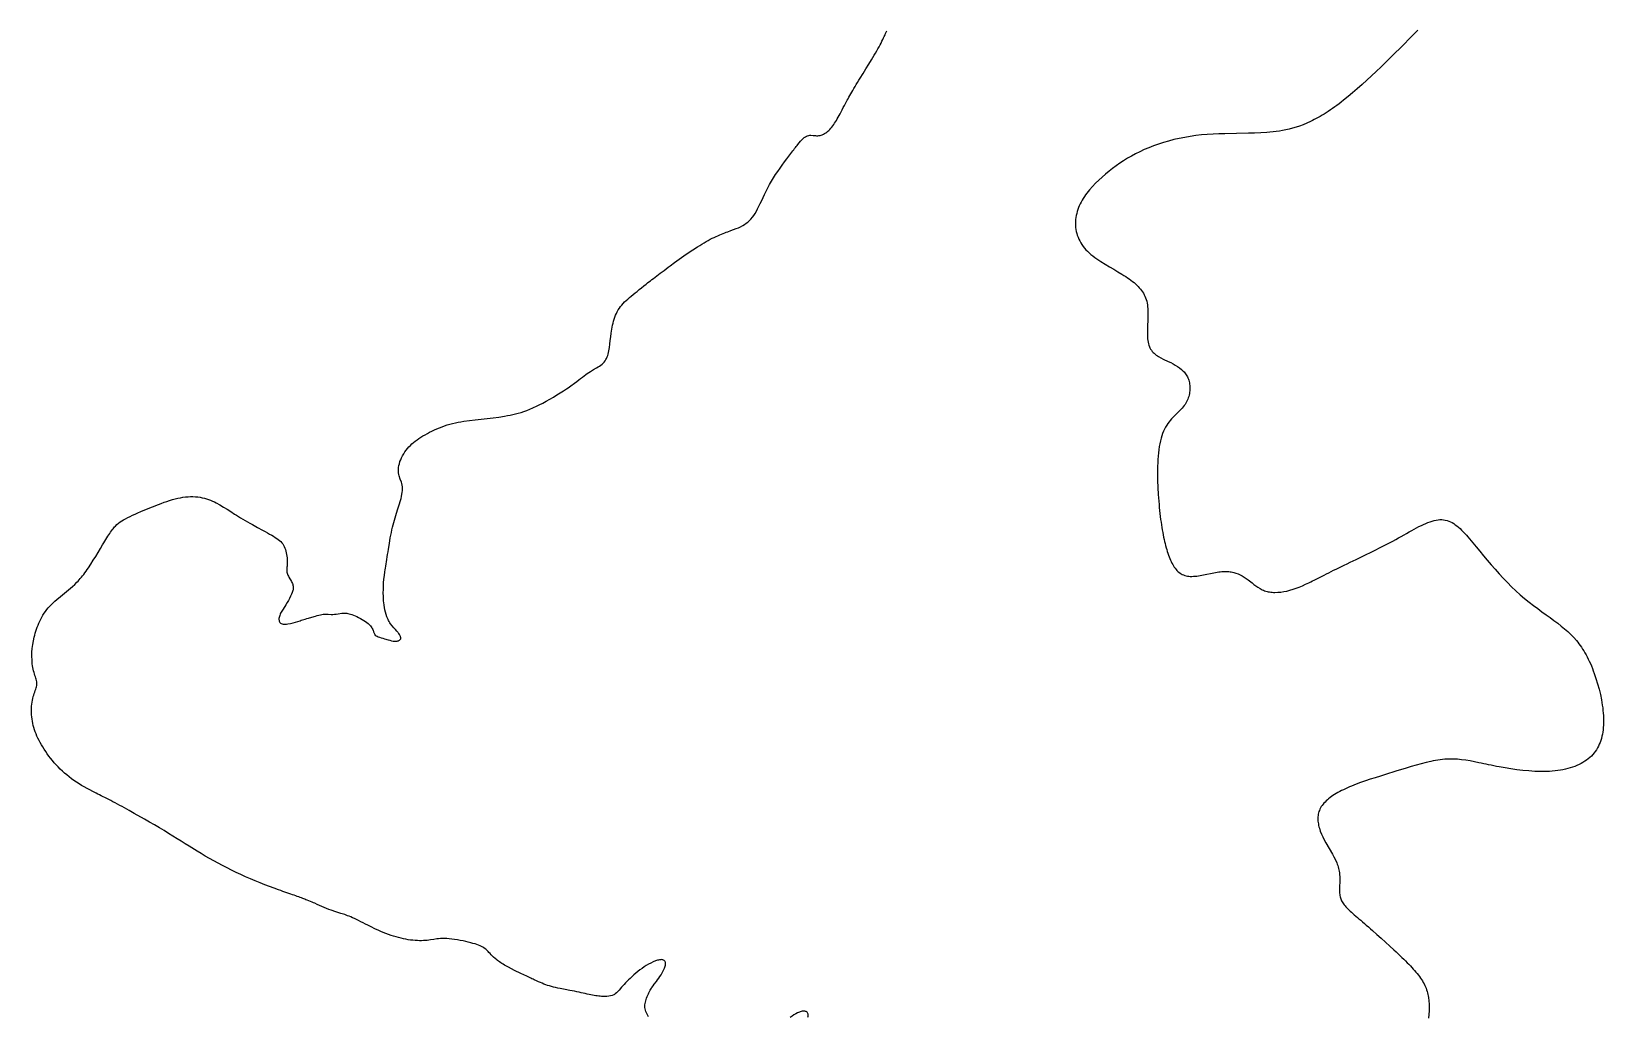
# Model space of a CAD drawing. Header units: millimetres. Extents: x -2727 to 5033, y -935 to 8668.
# Drawn here: x -773 to 3057, y 3866 to 6267 of the extents above; entities that cross this region are included whole.
import ezdxf

# ---------------------------------------------------------------- set-up
doc = ezdxf.new("R2010")
doc.units = ezdxf.units.MM
doc.layers.add('172', color=7, linetype='Continuous')

msp = doc.modelspace()

# ---------------------------------------------------------------- linework, layer by layer
at = {"layer": '172', "elevation": 172}
for points in [[(730.9, 3865.5), (728.9, 3868.9), (727, 3872.3), (725.5, 3875.5), (724.2, 3878.7), (723.2, 3881.9), (722.5, 3885), (722, 3888.1), (721.9, 3891.3), (721.9, 3894.5), (722.3, 3897.8), (722.9, 3901.2), (723.7, 3904.6), (724.7, 3908), (725.9, 3911.4), (727.2, 3914.8), (730.2, 3921.4), (731.7, 3924.5), (733.2, 3927.5), (734.8, 3930.2), (736.2, 3932.8), (737.6, 3935.1), (739, 3937.3), (741.7, 3941.3), (744.3, 3944.9), (749.7, 3952), (752.6, 3955.7), (755.5, 3959.7), (758.5, 3963.8), (761.4, 3968.2), (764.1, 3972.8), (766.7, 3977.5), (768.9, 3982.2), (769.8, 3984.6), (770.6, 3986.9), (771.3, 3989.1), (771.8, 3991.2), (772.1, 3993.2), (772.2, 3995.1), (772.1, 3996.9), (771.8, 3998.5), (771.2, 4000), (770.5, 4001.2), (769.6, 4002.3), (768.4, 4003.3), (767.1, 4004), (765.6, 4004.5), (763.9, 4004.9), (762, 4005), (759.9, 4004.9), (757.6, 4004.6), (755.2, 4004.1), (752.7, 4003.5), (750, 4002.7), (747.3, 4001.7), (741.8, 3999.4), (736.2, 3996.8), (730.6, 3993.9), (725.3, 3990.7), (720, 3987.4), (714.8, 3983.8), (709.7, 3980), (704.6, 3976), (699.6, 3971.8), (694.7, 3967.6), (690, 3963.4), (685.6, 3959.3), (681.6, 3955.4), (677.8, 3951.8), (674.3, 3948.2), (671, 3944.7), (664.9, 3937.6), (658.8, 3930.5), (655.8, 3927.1), (652.6, 3924.1), (649.3, 3921.5), (647.6, 3920.4), (645.9, 3919.4), (642.2, 3917.8), (638.2, 3916.5), (634, 3915.7), (629.3, 3915.2), (626.8, 3915.1), (624.2, 3915), (621.5, 3915.1), (618.7, 3915.2), (615.7, 3915.4), (612.6, 3915.7), (609.3, 3916.1), (605.8, 3916.5), (602.2, 3917.1), (598.4, 3917.8), (594.4, 3918.5), (590.2, 3919.4), (585.9, 3920.3), (581.3, 3921.2), (576.6, 3922.3), (571.8, 3923.3), (566.7, 3924.4), (561.5, 3925.6), (556.1, 3926.7), (550.6, 3927.8), (539.1, 3930.1), (527.4, 3932.3), (515.7, 3934.6), (510, 3935.8), (504.4, 3937), (499.1, 3938.2), (494, 3939.5), (489.2, 3940.9), (484.6, 3942.3), (480.2, 3943.9), (475.8, 3945.5), (471.5, 3947.3), (467.1, 3949.1), (462.5, 3951.2), (457.6, 3953.4), (452.4, 3955.9), (449.6, 3957.2), (446.7, 3958.5), (443.7, 3960), (440.5, 3961.4), (433.9, 3964.5), (426.8, 3967.9), (419.4, 3971.4), (404.4, 3978.7), (396.9, 3982.5), (389.7, 3986.3), (382.8, 3990), (379.5, 3991.9), (376.4, 3993.8), (373.4, 3995.7), (370.5, 3997.5), (367.9, 3999.3), (365.4, 4001.1), (363, 4002.8), (360.8, 4004.5), (356.8, 4007.9), (353.2, 4011.1), (350, 4014.2), (347.1, 4017.1), (344.5, 4020), (342, 4022.6), (339.6, 4025.1), (337.3, 4027.5), (334.9, 4029.7), (332.3, 4031.7), (329.7, 4033.6), (326.8, 4035.4), (323.7, 4037.1), (320.3, 4038.7), (316.6, 4040.3), (312.5, 4041.8), (308, 4043.2), (303, 4044.7), (297.5, 4046.2), (291.6, 4047.7), (285.3, 4049.2), (278.7, 4050.6), (271.9, 4051.9), (265.1, 4053.1), (258.3, 4054.2), (251.7, 4055.1), (245.3, 4055.9), (239.2, 4056.4), (236.4, 4056.5), (233.6, 4056.6), (228.5, 4056.7), (223.7, 4056.5), (219.3, 4056.1), (215.2, 4055.6), (207.3, 4054.3), (199.6, 4053), (195.7, 4052.4), (191.5, 4051.9), (187.1, 4051.5), (182.5, 4051.3), (177.7, 4051.2), (172.7, 4051.2), (167.5, 4051.4), (162.2, 4051.7), (156.7, 4052.2), (151.1, 4052.8), (145.3, 4053.6), (139.5, 4054.6), (133.7, 4055.8), (127.7, 4057.1), (121.7, 4058.6), (115.6, 4060.3), (109.5, 4062.1), (103.3, 4064.1), (97.1, 4066.3), (90.9, 4068.6), (84.6, 4071.1), (78.3, 4073.7), (72, 4076.5), (65.7, 4079.4), (53.2, 4085.5), (47.1, 4088.6), (41.1, 4091.6), (35.2, 4094.6), (29.6, 4097.5), (24.2, 4100.2), (19.1, 4102.8), (14.2, 4105.1), (9.7, 4107.2), (5.4, 4109), (1.4, 4110.7), (-2.4, 4112.1), (-6, 4113.5), (-9.4, 4114.7), (-12.7, 4115.8), (-19, 4117.8), (-31, 4121.5), (-42.7, 4125.2), (-48.4, 4127.2), (-53.9, 4129.4), (-59.4, 4131.7), (-64.9, 4134.2), (-70.6, 4136.8), (-76.4, 4139.5), (-82.5, 4142.3), (-85.7, 4143.7), (-89.1, 4145.2), (-92.8, 4146.7), (-96.9, 4148.4), (-101.3, 4150.1), (-103.8, 4151.1), (-106.3, 4152.1), (-109, 4153.1), (-111.8, 4154.1), (-114.9, 4155.3), (-118, 4156.4), (-121.4, 4157.7), (-124.9, 4158.9), (-128.7, 4160.3), (-132.6, 4161.7), (-136.8, 4163.2), (-141.1, 4164.7), (-145.7, 4166.3), (-150.4, 4167.9), (-155.2, 4169.7), (-160.2, 4171.4), (-165.3, 4173.3), (-170.6, 4175.2), (-181.4, 4179.1), (-192.6, 4183.2), (-204.1, 4187.6), (-215.7, 4192.1), (-227.4, 4196.9), (-239.1, 4201.8), (-250.8, 4206.8), (-262.3, 4212.1), (-273.7, 4217.4), (-285, 4222.9), (-296.2, 4228.5), (-307.2, 4234.1), (-318, 4239.9), (-328.6, 4245.7), (-339, 4251.5), (-349.2, 4257.4), (-359.2, 4263.3), (-369, 4269.2), (-388.4, 4281.2), (-398.1, 4287.2), (-407.9, 4293.4), (-417.9, 4299.7), (-428.2, 4306.1), (-438.7, 4312.7), (-449.7, 4319.4), (-461, 4326.2), (-472.9, 4333.2), (-485, 4340.3), (-497.3, 4347.4), (-522, 4361.4), (-534.2, 4368.1), (-546.1, 4374.7), (-551.9, 4377.8), (-557.7, 4380.9), (-563.3, 4383.9), (-568.7, 4386.9), (-574.1, 4389.7), (-579.2, 4392.4), (-584.2, 4394.9), (-589, 4397.4), (-593.7, 4399.8), (-598.2, 4402.1), (-602.6, 4404.4), (-606.9, 4406.5), (-611.1, 4408.6), (-615.1, 4410.7), (-622.8, 4414.6), (-630.2, 4418.5), (-637.2, 4422.2), (-643.9, 4425.9), (-650.4, 4429.7), (-656.7, 4433.5), (-662.9, 4437.5), (-669, 4441.7), (-674.9, 4446), (-680.7, 4450.4), (-686.3, 4455), (-691.8, 4459.7), (-697.2, 4464.5), (-702.4, 4469.4), (-707.4, 4474.5), (-712.3, 4479.6), (-717, 4484.9), (-721.5, 4490.2), (-725.9, 4495.6), (-730.1, 4501.1), (-734.1, 4506.6), (-737.9, 4512.1), (-741.5, 4517.6), (-744.9, 4523.2), (-748.2, 4528.6), (-751.2, 4534), (-754, 4539.4), (-756.7, 4544.7), (-759.1, 4549.9), (-761.3, 4555.1), (-763.3, 4560.2), (-765.1, 4565.4), (-766.7, 4570.5), (-768.2, 4575.7), (-769.4, 4580.8), (-770.4, 4586), (-771.2, 4591.3), (-771.9, 4596.6), (-772.3, 4601.9), (-772.6, 4607.3), (-772.6, 4612.5), (-772.5, 4617.7), (-772.3, 4622.9), (-771.8, 4627.8), (-771.2, 4632.7), (-770.4, 4637.3), (-769.4, 4641.7), (-768.3, 4645.9), (-767.1, 4649.8), (-765.8, 4653.6), (-764.5, 4657.1), (-763.3, 4660.6), (-762.1, 4663.9), (-761.1, 4667), (-760.3, 4670.1), (-759.7, 4673.2), (-759.3, 4676.1), (-759.4, 4679.1), (-759.7, 4682.1), (-760.2, 4685.1), (-761, 4688.2), (-762, 4691.3), (-763, 4694.5), (-764.1, 4697.8), (-765.3, 4701.3), (-766.4, 4704.9), (-767.5, 4708.7), (-768.4, 4712.6), (-769.3, 4716.8), (-769.9, 4721.2), (-770.5, 4725.6), (-770.9, 4730.2), (-771.2, 4734.9), (-771.5, 4744.4), (-771.3, 4754), (-770.6, 4763.4), (-769.5, 4772.7), (-767.9, 4781.9), (-765.8, 4791.1), (-764.6, 4795.8), (-763.3, 4800.5), (-761.8, 4805.3), (-760.2, 4810.1), (-758.5, 4815), (-756.6, 4820), (-754.6, 4824.9), (-752.4, 4829.8), (-750, 4834.7), (-747.4, 4839.6), (-744.7, 4844.3), (-741.7, 4849), (-738.6, 4853.6), (-735.2, 4858), (-731.6, 4862.3), (-727.8, 4866.5), (-723.9, 4870.6), (-719.8, 4874.6), (-715.5, 4878.6), (-711.1, 4882.5), (-701.9, 4890.2), (-692.4, 4897.9), (-687.5, 4901.7), (-682.6, 4905.8), (-677.5, 4910), (-672.4, 4914.5), (-667.2, 4919.3), (-661.9, 4924.6), (-659.2, 4927.4), (-656.5, 4930.4), (-653.7, 4933.5), (-651, 4936.7), (-648.2, 4940.1), (-645.3, 4943.7), (-642.5, 4947.5), (-639.6, 4951.4), (-636.7, 4955.5), (-633.8, 4959.8), (-627.9, 4968.8), (-622, 4978.1), (-616.1, 4987.7), (-610.3, 4997.3), (-604.7, 5006.8), (-599.2, 5016), (-596.5, 5020.4), (-593.9, 5024.8), (-591.4, 5028.9), (-588.9, 5032.9), (-586.5, 5036.7), (-584.2, 5040.2), (-582, 5043.6), (-579.9, 5046.7), (-577.8, 5049.6), (-575.8, 5052.3), (-573.8, 5054.8), (-571.9, 5057.2), (-570, 5059.4), (-568.1, 5061.5), (-564.4, 5065.2), (-560.6, 5068.5), (-556.6, 5071.5), (-552.5, 5074.2), (-548, 5076.9), (-543.2, 5079.5), (-537.9, 5082.2), (-532.2, 5085), (-526.2, 5087.9), (-519.8, 5090.8), (-513.1, 5093.8), (-506.3, 5096.8), (-492.1, 5102.8), (-477.7, 5108.7), (-463.5, 5114.3), (-456.5, 5116.9), (-449.6, 5119.4), (-442.8, 5121.8), (-436, 5124), (-429.3, 5126), (-422.8, 5127.8), (-416.3, 5129.4), (-409.8, 5130.7), (-403.5, 5131.7), (-397.3, 5132.5), (-391.1, 5133), (-385, 5133.2), (-379.1, 5133.2), (-373.3, 5132.9), (-367.6, 5132.4), (-362, 5131.6), (-356.5, 5130.6), (-351.3, 5129.4), (-346.1, 5128), (-341.1, 5126.4), (-336.3, 5124.6), (-331.6, 5122.6), (-327, 5120.4), (-322.5, 5118.1), (-313.6, 5113.2), (-304.9, 5107.9), (-296.2, 5102.4), (-287.3, 5096.7), (-278, 5090.8), (-273.2, 5087.8), (-268.2, 5084.7), (-263.1, 5081.6), (-257.8, 5078.4), (-252.2, 5075.1), (-246.4, 5071.8), (-240.4, 5068.5), (-234.2, 5065.1), (-221.7, 5058.3), (-209.4, 5051.6), (-203.4, 5048.4), (-197.7, 5045.2), (-192.3, 5042.2), (-187.3, 5039.4), (-182.7, 5036.6), (-178.5, 5034), (-174.7, 5031.4), (-171.2, 5028.9), (-168, 5026.3), (-165.2, 5023.6), (-162.7, 5020.9), (-160.4, 5018), (-158.4, 5015), (-156.6, 5011.7), (-155.1, 5008.1), (-153.8, 5004.4), (-152.6, 5000.5), (-151.7, 4996.5), (-150.9, 4992.4), (-150.3, 4988.3), (-149.9, 4984.3), (-149.6, 4980.4), (-149.5, 4976.6), (-149.4, 4973), (-149.5, 4969.7), (-149.7, 4966.6), (-150, 4963.7), (-150.2, 4961), (-150.4, 4958.4), (-150.5, 4955.9), (-150.6, 4953.6), (-150.5, 4951.2), (-150.2, 4948.9), (-149.7, 4946.6), (-148.9, 4944.2), (-147.9, 4941.8), (-146.7, 4939.3), (-145.3, 4936.8), (-139.5, 4926.7), (-138.2, 4924.2), (-137, 4921.8), (-136.1, 4919.5), (-135.5, 4917.3), (-135, 4915.1), (-134.8, 4912.9), (-134.8, 4910.8), (-135, 4908.6), (-135.4, 4906.5), (-135.9, 4904.4), (-136.5, 4902.2), (-137.3, 4900), (-139.1, 4895.4), (-141.3, 4890.5), (-143.9, 4885.4), (-146.7, 4880.2), (-149.7, 4874.9), (-153, 4869.7), (-159.8, 4859.4), (-162.9, 4854.3), (-165.7, 4849.2), (-166.8, 4846.6), (-167.8, 4844), (-168.6, 4841.4), (-169.2, 4838.9), (-169.6, 4836.4), (-169.7, 4834.1), (-169.5, 4831.9), (-169.1, 4829.8), (-168.4, 4827.9), (-167.3, 4826.3), (-165.9, 4825), (-164.1, 4824), (-162, 4823.2), (-159.6, 4822.8), (-156.9, 4822.6), (-154, 4822.7), (-150.9, 4822.9), (-147.8, 4823.4), (-141.3, 4824.5), (-135.1, 4826), (-129.3, 4827.6), (-123.8, 4829.2), (-118.2, 4830.9), (-115.3, 4831.9), (-112.2, 4832.8), (-108.9, 4833.9), (-105.5, 4835), (-101.7, 4836.2), (-97.8, 4837.4), (-89.4, 4839.9), (-80.8, 4842.3), (-76.6, 4843.4), (-72.6, 4844.4), (-68.8, 4845.2), (-65.2, 4846), (-61.9, 4846.5), (-59, 4846.8), (-56.4, 4847), (-54.1, 4847.1), (-51.9, 4847.1), (-49.9, 4847), (-42.6, 4846.4), (-38.8, 4846.4), (-34.7, 4846.6), (-30.3, 4847.1), (-25.8, 4847.7), (-16.6, 4848.9), (-12, 4849.3), (-9.6, 4849.4), (-7, 4849.3), (-4.4, 4849.1), (-1.6, 4848.7), (1.4, 4848), (4.7, 4847.2), (8.2, 4846.1), (12, 4844.7), (16, 4843), (20.2, 4841.1), (24.5, 4838.9), (28.8, 4836.6), (33, 4834.2), (37.1, 4831.7), (41, 4829.1), (44.6, 4826.5), (47.8, 4823.8), (50.6, 4821.2), (53, 4818.7), (54.9, 4816.2), (56.5, 4813.9), (57.8, 4811.6), (58.8, 4809.4), (59.7, 4807.3), (60.4, 4805.4), (61, 4803.6), (61.6, 4801.9), (62.1, 4800.4), (62.8, 4799.1), (63.5, 4797.9), (64.2, 4796.8), (65.1, 4795.9), (67, 4794.3), (69.4, 4792.9), (72.2, 4791.7), (75.4, 4790.5), (79.1, 4789.3), (83.1, 4788.1), (87.4, 4786.9), (96.1, 4784.4), (100.4, 4783.2), (104.6, 4782.2), (108.8, 4781.4), (112.7, 4781), (114.6, 4781), (116.4, 4781.1), (118.1, 4781.3), (119.8, 4781.6), (121.3, 4782), (122.7, 4782.6), (123.9, 4783.3), (124.9, 4784.1), (125.8, 4785), (126.4, 4786), (126.9, 4787.1), (127.1, 4788.4), (127, 4789.7), (126.8, 4791.1), (126.3, 4792.6), (125.6, 4794.2), (124.8, 4795.9), (123.7, 4797.7), (122.5, 4799.5), (121.1, 4801.4), (119.6, 4803.3), (117.9, 4805.3), (114.2, 4809.4), (110.2, 4813.7), (106.2, 4818.3), (102.4, 4823.3), (100.6, 4825.9), (98.9, 4828.6), (97.4, 4831.4), (96, 4834.2), (93.5, 4840.1), (91.5, 4846.1), (89.8, 4852), (88.4, 4857.8), (87.2, 4863.5), (86.3, 4869.1), (85.6, 4875.1), (85.4, 4878.2), (85.1, 4881.5), (85, 4884.9), (84.8, 4888.6), (84.7, 4892.4), (84.6, 4896.5), (84.6, 4900.7), (84.7, 4905), (84.9, 4913.9), (85.4, 4923), (86.1, 4932.1), (87.1, 4941), (88.3, 4950), (89, 4954.6), (89.8, 4959.3), (90.6, 4964.2), (91.4, 4969.3), (92.3, 4974.6), (93.2, 4980.3), (94.1, 4986.2), (95.1, 4992.4), (96.1, 4998.9), (97.1, 5005.5), (99.3, 5019.2), (101.6, 5032.9), (102.9, 5039.6), (104.2, 5046.2), (105.6, 5052.6), (107.1, 5058.8), (108.6, 5064.8), (110.1, 5070.6), (111.7, 5076.3), (113.3, 5081.8), (116.6, 5092.6), (119.9, 5103.2), (123.2, 5113.6), (126.3, 5123.9), (127.7, 5129), (128.8, 5134), (129.8, 5138.9), (130.6, 5143.7), (131, 5148.3), (131.2, 5152.8), (131, 5157.1), (130.4, 5161.1), (129.6, 5165), (128.5, 5168.8), (125.9, 5176.2), (123.4, 5183.6), (122.4, 5187.4), (121.6, 5191.3), (121.2, 5195.4), (121.2, 5199.7), (121.6, 5204.2), (122.4, 5208.9), (123.6, 5213.6), (125.1, 5218.5), (127, 5223.3), (129.2, 5228.2), (131.6, 5232.9), (134.2, 5237.6), (137.1, 5242.1), (140.2, 5246.4), (143.4, 5250.5), (146.8, 5254.4), (150.5, 5258.1), (154.3, 5261.7), (158.2, 5265.2), (162.4, 5268.5), (166.8, 5271.8), (171.4, 5275), (176.2, 5278.1), (181.2, 5281.2), (186.4, 5284.2), (191.8, 5287.3), (197.4, 5290.3), (203.1, 5293.2), (209.1, 5296), (215.1, 5298.7), (221.3, 5301.2), (227.6, 5303.6), (233.9, 5305.9), (240.4, 5308), (246.9, 5309.9), (253.5, 5311.5), (260.1, 5313.1), (266.8, 5314.4), (273.6, 5315.7), (280.4, 5316.8), (294.3, 5318.8), (308.4, 5320.5), (322.8, 5322.2), (351.8, 5325.5), (366, 5327.3), (380, 5329.4), (386.8, 5330.6), (393.4, 5331.8), (400.1, 5333.2), (406.7, 5334.8), (413.3, 5336.5), (420, 5338.5), (426.8, 5340.7), (433.8, 5343.3), (441.1, 5346.1), (448.6, 5349.4), (452.4, 5351.1), (456.4, 5353), (464.6, 5357.1), (473, 5361.4), (481.5, 5366.1), (490.2, 5371), (498.8, 5376), (507.2, 5381.1), (515.5, 5386.3), (523.4, 5391.3), (530.9, 5396.3), (534.5, 5398.7), (537.9, 5401), (541.2, 5403.3), (544.4, 5405.6), (547.4, 5407.7), (550.2, 5409.8), (555.6, 5413.9), (560.6, 5417.7), (565.2, 5421.2), (569.6, 5424.6), (573.7, 5427.8), (577.6, 5430.7), (581.4, 5433.5), (585.2, 5436.1), (589, 5438.6), (596.7, 5443.1), (604.2, 5447.4), (607.8, 5449.5), (611.2, 5451.6), (614.4, 5453.9), (617.5, 5456.2), (620.3, 5458.6), (622.8, 5461.3), (625, 5464.1), (626.9, 5467.1), (628.6, 5470.2), (630.1, 5473.6), (631.4, 5477.1), (632.5, 5480.7), (633.4, 5484.4), (634.2, 5488.3), (634.9, 5492.3), (635.5, 5496.4), (636.6, 5504.8), (637.6, 5513.6), (638.6, 5522.7), (639.7, 5532), (641.2, 5541.5), (643, 5551.2), (644.2, 5556.1), (645.5, 5560.9), (646.9, 5565.7), (648.5, 5570.4), (650.3, 5575.1), (652.3, 5579.6), (654.5, 5584), (656.9, 5588.3), (659.6, 5592.4), (662.4, 5596.4), (665.6, 5600.2), (668.9, 5603.9), (672.4, 5607.6), (676.2, 5611.2), (680.1, 5614.8), (684.3, 5618.4), (688.6, 5622), (693.1, 5625.8), (697.8, 5629.6), (702.7, 5633.5), (707.8, 5637.7), (713.2, 5642), (719, 5646.6), (725.1, 5651.4), (728.4, 5654), (731.7, 5656.6), (735.2, 5659.3), (738.9, 5662.1), (742.6, 5665), (746.5, 5668), (750.6, 5671.1), (754.8, 5674.3), (759.2, 5677.7), (763.7, 5681.1), (768.5, 5684.7), (773.3, 5688.4), (778.4, 5692.1), (783.5, 5696), (794.1, 5703.8), (805.1, 5711.7), (816.3, 5719.7), (827.5, 5727.5), (838.8, 5735), (849.9, 5742.2), (855.4, 5745.6), (860.8, 5748.9), (866, 5752), (871.2, 5755), (876.3, 5757.8), (881.2, 5760.4), (886, 5762.8), (890.7, 5765.1), (895.3, 5767.2), (899.7, 5769.2), (904, 5771.1), (908.2, 5772.8), (912.3, 5774.4), (916.3, 5776), (920.1, 5777.5), (923.9, 5778.9), (931, 5781.5), (937.7, 5783.9), (943.9, 5786.3), (949.7, 5788.6), (955, 5791.1), (960, 5793.6), (964.6, 5796.4), (968.9, 5799.3), (972.9, 5802.5), (976.7, 5806), (980.2, 5809.8), (983.7, 5813.9), (986.9, 5818.5), (990.2, 5823.4), (993.3, 5828.9), (996.5, 5834.8), (999.7, 5841.1), (1003, 5847.8), (1006.4, 5854.9), (1009.9, 5862.2), (1013.5, 5869.8), (1017.4, 5877.6), (1021.4, 5885.5), (1025.7, 5893.6), (1030.3, 5901.7), (1035.2, 5909.8), (1040.3, 5917.9), (1045.6, 5925.9), (1051, 5933.7), (1056.5, 5941.4), (1061.9, 5948.9), (1067.3, 5956.1), (1072.4, 5963), (1077.4, 5969.6), (1079.8, 5972.7), (1082.1, 5975.7), (1084.4, 5978.6), (1086.5, 5981.4), (1088.6, 5984.1), (1090.5, 5986.6), (1092.5, 5989), (1094.3, 5991.4), (1097.8, 5995.7), (1101.1, 5999.5), (1104.2, 6002.9), (1107.2, 6005.8), (1110.1, 6008.3), (1112.8, 6010.3), (1115.6, 6011.9), (1118.3, 6012.9), (1121, 6013.6), (1123.7, 6014), (1126.4, 6014), (1131.9, 6013.7), (1137.4, 6013.1), (1140.1, 6012.9), (1142.9, 6012.9), (1145.7, 6013.1), (1148.5, 6013.6), (1151.2, 6014.3), (1154, 6015.3), (1156.8, 6016.5), (1159.5, 6018), (1162.2, 6019.6), (1164.9, 6021.5), (1167.5, 6023.6), (1170, 6025.9), (1172.5, 6028.3), (1174.9, 6031), (1177.2, 6033.8), (1179.5, 6036.7), (1181.8, 6039.8), (1184, 6043.1), (1186.2, 6046.6), (1188.4, 6050.2), (1190.6, 6054.1), (1192.8, 6058), (1195, 6062.2), (1197.3, 6066.5), (1199.6, 6071.1), (1202.1, 6076), (1204.8, 6081.2), (1206.2, 6083.9), (1207.8, 6086.8), (1209.3, 6089.8), (1211, 6092.9), (1212.8, 6096.1), (1214.6, 6099.5), (1216.6, 6103), (1218.7, 6106.7), (1220.9, 6110.6), (1223.2, 6114.6), (1225.6, 6118.8), (1228.2, 6123.2), (1230.9, 6127.8), (1233.8, 6132.6), (1236.8, 6137.5), (1239.9, 6142.7), (1243.2, 6147.9), (1246.5, 6153.3), (1253.2, 6164.3), (1260.1, 6175.5), (1267.1, 6186.8), (1273.8, 6198), (1280.4, 6208.9), (1283.5, 6214.3), (1286.5, 6219.5), (1289.4, 6224.6), (1292.2, 6229.5), (1294.7, 6234.2), (1297.1, 6238.7), (1299.4, 6243.1), (1301.4, 6247.2), (1303.4, 6251.2), (1305.1, 6254.9), (1306.8, 6258.5), (1308.3, 6261.8), (1309.7, 6265.1), (1311.1, 6268.1)], [(2604.6, 6270.3), (2594, 6259.3), (2583.2, 6248.3), (2572.1, 6237), (2560.9, 6225.7), (2549.6, 6214.4), (2526.7, 6191.7), (2515.1, 6180.5), (2503.5, 6169.4), (2491.9, 6158.5), (2480.3, 6147.8), (2468.8, 6137.3), (2457.3, 6127.2), (2446, 6117.4), (2434.8, 6108.1), (2423.7, 6099.1), (2418.3, 6094.9), (2412.8, 6090.7), (2407.5, 6086.7), (2402.2, 6082.8), (2397, 6079.1), (2391.8, 6075.5), (2386.7, 6072.1), (2381.6, 6068.8), (2376.6, 6065.6), (2371.7, 6062.6), (2366.8, 6059.8), (2362, 6057), (2357.2, 6054.4), (2352.5, 6052), (2347.9, 6049.6), (2343.3, 6047.4), (2334.2, 6043.3), (2325.3, 6039.6), (2316.7, 6036.3), (2308.1, 6033.4), (2299.7, 6030.9), (2291.5, 6028.8), (2283.4, 6026.9), (2275.4, 6025.3), (2267.5, 6024), (2259.7, 6022.8), (2252, 6021.9), (2244.4, 6021.2), (2236.8, 6020.6), (2221.9, 6019.7), (2207, 6019.1), (2192.2, 6018.7), (2163.1, 6018.2), (2134.3, 6017.7), (2120.1, 6017.2), (2105.9, 6016.6), (2091.9, 6015.8), (2078, 6014.6), (2064.2, 6013), (2050.5, 6011.1), (2037, 6008.8), (2023.7, 6006.1), (2010.6, 6003.2), (1997.7, 5999.8), (1985.1, 5996.2), (1972.9, 5992.3), (1960.9, 5988.1), (1949.4, 5983.6), (1938.2, 5978.9), (1927.5, 5973.9), (1917.1, 5968.8), (1907.1, 5963.3), (1897.4, 5957.7), (1888, 5951.8), (1878.8, 5945.7), (1869.9, 5939.4), (1861.2, 5932.9), (1852.6, 5926.1), (1844.2, 5919.2), (1835.9, 5912), (1827.7, 5904.6), (1819.9, 5897), (1812.3, 5889.2), (1805.2, 5881.1), (1801.8, 5877), (1798.5, 5872.8), (1795.4, 5868.6), (1792.4, 5864.4), (1789.6, 5860), (1787, 5855.6), (1784.5, 5851.2), (1782.2, 5846.7), (1780.1, 5842.1), (1778.2, 5837.5), (1776.5, 5832.8), (1775, 5828), (1773.7, 5823.3), (1772.6, 5818.4), (1771.8, 5813.6), (1771.2, 5808.7), (1770.9, 5803.8), (1770.8, 5799), (1770.9, 5794.1), (1771.2, 5789.2), (1771.9, 5784.4), (1772.7, 5779.6), (1773.9, 5774.8), (1775.2, 5770.1), (1776.9, 5765.4), (1778.8, 5760.8), (1781, 5756.3), (1783.5, 5751.8), (1786.2, 5747.5), (1789.3, 5743.2), (1792.6, 5739.1), (1796.2, 5735), (1800, 5731.1), (1804.1, 5727.2), (1808.5, 5723.5), (1813, 5719.9), (1817.7, 5716.3), (1822.5, 5712.8), (1832.5, 5706), (1842.9, 5699.5), (1853.4, 5693.3), (1863.9, 5687.2), (1874.1, 5681.2), (1884, 5675.3), (1888.7, 5672.4), (1893.3, 5669.5), (1897.7, 5666.6), (1901.9, 5663.7), (1905.9, 5660.7), (1909.8, 5657.8), (1913.4, 5654.8), (1916.9, 5651.8), (1920.3, 5648.7), (1923.4, 5645.5), (1926.3, 5642.4), (1929.1, 5639.1), (1931.7, 5635.7), (1934, 5632.3), (1936.2, 5628.8), (1938.2, 5625.1), (1940, 5621.4), (1941.6, 5617.5), (1943, 5613.5), (1944.2, 5609.4), (1945.2, 5605.1), (1946, 5600.7), (1946.6, 5596.1), (1947, 5591.4), (1947.3, 5586.6), (1947.4, 5581.6), (1947.3, 5571.6), (1947, 5561.4), (1946.5, 5551.1), (1946.1, 5541.1), (1945.9, 5531.4), (1945.9, 5526.7), (1946.1, 5522.1), (1946.4, 5517.7), (1946.9, 5513.5), (1947.5, 5509.4), (1948.4, 5505.6), (1949.4, 5502), (1950.7, 5498.6), (1952.2, 5495.5), (1953.9, 5492.5), (1955.8, 5489.8), (1957.9, 5487.2), (1960.1, 5484.8), (1962.4, 5482.5), (1964.9, 5480.4), (1967.5, 5478.4), (1970.2, 5476.5), (1972.9, 5474.7), (1978.7, 5471.4), (1984.7, 5468.4), (1996.8, 5462.7), (2002.8, 5459.9), (2008.5, 5456.9), (2014, 5453.8), (2019.3, 5450.5), (2024.3, 5447.1), (2028.9, 5443.3), (2033.2, 5439.3), (2035.2, 5437.2), (2037, 5435), (2038.8, 5432.7), (2040.4, 5430.3), (2042, 5427.9), (2043.3, 5425.3), (2044.6, 5422.6), (2045.7, 5419.8), (2046.7, 5416.9), (2047.5, 5413.9), (2048.2, 5410.8), (2048.8, 5407.6), (2049.2, 5404.4), (2049.4, 5401.1), (2049.5, 5397.8), (2049.4, 5394.4), (2049.2, 5391), (2048.8, 5387.6), (2048.2, 5384.2), (2047.5, 5380.8), (2046.6, 5377.4), (2045.6, 5374.1), (2044.4, 5370.8), (2043, 5367.5), (2041.4, 5364.2), (2039.6, 5361.1), (2037.7, 5358), (2035.6, 5355), (2033.3, 5352.1), (2030.8, 5349.2), (2025.5, 5343.6), (2019.8, 5338), (2013.8, 5332.1), (2007.7, 5325.8), (2004.6, 5322.5), (2001.6, 5319), (1998.7, 5315.3), (1995.8, 5311.3), (1993, 5307.1), (1990.3, 5302.7), (1987.8, 5297.9), (1985.4, 5292.9), (1983.1, 5287.5), (1981.1, 5281.8), (1979.2, 5275.6), (1977.6, 5269.1), (1976.1, 5262.3), (1974.9, 5255.1), (1973.8, 5247.7), (1972.9, 5240), (1972.2, 5232.1), (1971.6, 5224), (1971.2, 5215.7), (1970.9, 5207.3), (1970.7, 5198.8), (1970.6, 5190.2), (1970.9, 5172.9), (1971.5, 5155.7), (1972.5, 5138.8), (1973, 5130.5), (1973.6, 5122.4), (1974.3, 5114.5), (1975, 5106.8), (1975.8, 5099.2), (1976.6, 5091.9), (1977.4, 5084.8), (1978.2, 5077.9), (1979.2, 5071.2), (1980.1, 5064.7), (1981.1, 5058.3), (1982.1, 5052.2), (1983.2, 5046.2), (1984.3, 5040.4), (1985.4, 5034.7), (1986.6, 5029.2), (1987.8, 5023.9), (1989.1, 5018.8), (1990.4, 5013.8), (1991.7, 5008.9), (1993.1, 5004.2), (1994.5, 4999.6), (1996, 4995.2), (1997.5, 4990.9), (1999, 4986.7), (2000.6, 4982.7), (2002.3, 4978.8), (2004, 4975.1), (2005.7, 4971.5), (2007.6, 4968.1), (2009.5, 4964.8), (2011.5, 4961.7), (2013.5, 4958.8), (2015.7, 4956.1), (2018, 4953.5), (2020.3, 4951.2), (2022.8, 4949), (2025.4, 4947.1), (2028.1, 4945.3), (2030.9, 4943.7), (2033.8, 4942.4), (2036.9, 4941.3), (2040.1, 4940.4), (2043.4, 4939.7), (2046.9, 4939.3), (2050.5, 4939), (2054.3, 4939), (2058.1, 4939.1), (2062, 4939.4), (2066.1, 4939.8), (2074.3, 4941), (2082.6, 4942.5), (2091.1, 4944.2), (2099.5, 4946), (2107.8, 4947.7), (2115.8, 4949.2), (2119.7, 4949.8), (2123.6, 4950.3), (2127.3, 4950.7), (2130.9, 4951), (2134.3, 4951.1), (2137.7, 4951.1), (2141, 4951), (2144.2, 4950.7), (2147.3, 4950.4), (2150.4, 4949.9), (2156.2, 4948.7), (2161.8, 4947), (2167.1, 4945), (2172.2, 4942.6), (2177.2, 4939.9), (2182, 4936.9), (2186.7, 4933.7), (2191.4, 4930.2), (2200.8, 4922.9), (2205.5, 4919.2), (2210.4, 4915.7), (2215.3, 4912.3), (2220.5, 4909.2), (2225.9, 4906.4), (2228.6, 4905.2), (2231.5, 4904.1), (2234.4, 4903.1), (2237.4, 4902.2), (2240.5, 4901.5), (2243.6, 4900.9), (2246.8, 4900.5), (2250.1, 4900.2), (2253.4, 4900), (2256.8, 4899.9), (2263.8, 4900.1), (2270.9, 4900.7), (2278.2, 4901.8), (2285.6, 4903.3), (2293.1, 4905.2), (2300.7, 4907.4), (2308.3, 4910), (2315.9, 4912.9), (2323.6, 4916.1), (2331.5, 4919.7), (2339.6, 4923.5), (2343.9, 4925.6), (2348.2, 4927.7), (2352.6, 4929.9), (2357.2, 4932.2), (2361.9, 4934.6), (2366.7, 4937.1), (2371.7, 4939.7), (2376.9, 4942.3), (2382.3, 4945), (2387.8, 4947.8), (2393.6, 4950.7), (2399.6, 4953.7), (2405.8, 4956.7), (2412.2, 4959.9), (2418.8, 4963.1), (2425.7, 4966.4), (2432.6, 4969.8), (2439.7, 4973.2), (2454.3, 4980.2), (2469.2, 4987.4), (2499.5, 5002.3), (2514.6, 5009.9), (2529.5, 5017.5), (2543.9, 5025.1), (2550.9, 5028.9), (2557.8, 5032.7), (2564.5, 5036.4), (2571.1, 5040.1), (2577.5, 5043.7), (2583.8, 5047.2), (2590, 5050.7), (2596, 5054), (2601.9, 5057.1), (2607.6, 5060.1), (2613.3, 5062.9), (2618.8, 5065.6), (2624.2, 5068), (2629.4, 5070.1), (2634.5, 5072.1), (2639.6, 5073.7), (2644.5, 5075.1), (2649.3, 5076.1), (2654, 5076.9), (2658.6, 5077.3), (2663.1, 5077.3), (2667.4, 5077), (2671.7, 5076.3), (2675.9, 5075.2), (2680.1, 5073.8), (2684.1, 5072), (2688.1, 5070), (2692.1, 5067.6), (2696, 5064.9), (2699.9, 5062), (2703.8, 5058.8), (2707.6, 5055.4), (2711.4, 5051.7), (2715.3, 5047.9), (2719.1, 5043.8), (2723, 5039.5), (2726.9, 5035), (2730.8, 5030.4), (2734.8, 5025.7), (2738.9, 5020.8), (2747.1, 5010.7), (2755.7, 5000.2), (2764.6, 4989.4), (2773.8, 4978.5), (2783.2, 4967.4), (2792.8, 4956.3), (2802.6, 4945.3), (2812.7, 4934.4), (2822.9, 4923.8), (2833.2, 4913.4), (2843.7, 4903.5), (2854.3, 4894.1), (2865, 4885.1), (2875.6, 4876.5), (2886.2, 4868.3), (2896.7, 4860.5), (2907.1, 4852.9), (2917.2, 4845.6), (2927, 4838.5), (2936.4, 4831.5), (2945.5, 4824.7), (2954.2, 4817.9), (2962.3, 4811.2), (2970.1, 4804.3), (2977.4, 4797.3), (2984.4, 4790.1), (2991, 4782.6), (2994.2, 4778.7), (2997.3, 4774.7), (3000.4, 4770.5), (3003.3, 4766.3), (3006.2, 4761.9), (3009.1, 4757.3), (3011.9, 4752.6), (3014.6, 4747.7), (3017.3, 4742.7), (3019.9, 4737.4), (3022.5, 4732), (3025, 4726.4), (3027.5, 4720.7), (3029.9, 4714.8), (3032.3, 4708.8), (3034.5, 4702.6), (3038.8, 4690.1), (3042.7, 4677.2), (3046.3, 4664.2), (3049.4, 4651), (3052.1, 4637.9), (3053.2, 4631.4), (3054.2, 4625), (3055.1, 4618.6), (3055.8, 4612.2), (3056.4, 4606), (3056.8, 4599.9), (3057.1, 4593.8), (3057.2, 4587.8), (3057.2, 4582), (3057, 4576.2), (3056.6, 4570.6), (3056, 4565.1), (3055.3, 4559.6), (3054.4, 4554.3), (3053.3, 4549.2), (3052, 4544.1), (3050.5, 4539.2), (3048.8, 4534.4), (3046.9, 4529.7), (3044.8, 4525.2), (3042.4, 4520.8), (3039.9, 4516.6), (3037.1, 4512.5), (3034.1, 4508.6), (3030.9, 4504.8), (3027.5, 4501.2), (3023.8, 4497.8), (3019.9, 4494.5), (3015.8, 4491.3), (3011.5, 4488.4), (3007, 4485.6), (3002.3, 4482.9), (2997.4, 4480.5), (2992.3, 4478.1), (2987.1, 4476), (2981.6, 4474), (2976, 4472.2), (2970.3, 4470.5), (2964.3, 4469), (2958.2, 4467.7), (2952, 4466.6), (2945.6, 4465.6), (2939.1, 4464.8), (2932.4, 4464.1), (2925.6, 4463.7), (2918.7, 4463.4), (2911.7, 4463.2), (2904.5, 4463.3), (2897.3, 4463.4), (2890.1, 4463.7), (2875.4, 4464.7), (2860.7, 4466.1), (2846, 4467.9), (2831.4, 4469.9), (2817.2, 4472.2), (2803.3, 4474.7), (2796.5, 4476), (2789.9, 4477.2), (2783.5, 4478.5), (2777.2, 4479.8), (2771.1, 4481.1), (2765.2, 4482.3), (2759.4, 4483.6), (2753.7, 4484.8), (2742.7, 4487), (2732, 4489.1), (2721.7, 4490.8), (2711.5, 4492.2), (2701.4, 4493.2), (2691.2, 4493.8), (2686, 4493.9), (2680.9, 4493.8), (2675.6, 4493.6), (2670.3, 4493.3), (2664.9, 4492.8), (2659.4, 4492.1), (2653.8, 4491.3), (2648.2, 4490.4), (2642.5, 4489.4), (2636.7, 4488.2), (2625, 4485.5), (2613.1, 4482.5), (2600.9, 4479.2), (2588.6, 4475.6), (2576.2, 4471.8), (2551.1, 4464), (2526, 4456.2), (2513.5, 4452.3), (2501.1, 4448.4), (2488.9, 4444.4), (2477, 4440.4), (2465.5, 4436.3), (2454.2, 4432.2), (2443.5, 4427.9), (2438.3, 4425.8), (2433.2, 4423.6), (2428.3, 4421.4), (2423.5, 4419.1), (2418.8, 4416.8), (2414.4, 4414.5), (2410, 4412.2), (2405.9, 4409.8), (2401.9, 4407.3), (2398, 4404.8), (2394.4, 4402.3), (2390.9, 4399.8), (2387.5, 4397.2), (2384.4, 4394.5), (2381.5, 4391.9), (2378.7, 4389.1), (2376.1, 4386.4), (2373.8, 4383.5), (2371.6, 4380.7), (2369.6, 4377.8), (2367.8, 4374.8), (2366.3, 4371.8), (2364.9, 4368.7), (2363.8, 4365.6), (2362.9, 4362.4), (2362.2, 4359.2), (2361.7, 4355.9), (2361.4, 4352.6), (2361.2, 4349.3), (2361.3, 4345.9), (2361.5, 4342.5), (2361.9, 4339.1), (2362.4, 4335.6), (2363.1, 4332.1), (2363.9, 4328.6), (2364.9, 4325.1), (2367.2, 4318), (2370, 4311), (2373.2, 4303.9), (2376.7, 4296.8), (2380.5, 4289.8), (2396.6, 4262.1), (2400.4, 4255.2), (2404, 4248.2), (2407.1, 4241.3), (2408.5, 4237.8), (2409.7, 4234.3), (2410.9, 4230.8), (2411.8, 4227.3), (2412.6, 4223.8), (2413.2, 4220.3), (2413.7, 4216.7), (2414.1, 4213.2), (2414.5, 4206.2), (2414.5, 4199.2), (2414.4, 4192.3), (2414.1, 4185.6), (2413.9, 4179), (2413.9, 4172.7), (2414.2, 4166.6), (2414.5, 4163.7), (2414.9, 4160.9), (2415.5, 4158.1), (2416.2, 4155.5), (2417, 4152.9), (2418, 4150.4), (2419.2, 4147.9), (2420.5, 4145.5), (2422, 4143.1), (2423.7, 4140.7), (2425.5, 4138.3), (2427.5, 4135.9), (2429.7, 4133.5), (2432, 4131), (2434.5, 4128.4), (2437.3, 4125.8), (2440.1, 4123.1), (2443.2, 4120.3), (2446.5, 4117.5), (2449.9, 4114.4), (2453.5, 4111.3), (2457.4, 4108), (2461.4, 4104.5), (2465.6, 4100.8), (2470, 4097), (2474.6, 4093), (2479.3, 4088.9), (2484.2, 4084.7), (2489.2, 4080.3), (2494.3, 4075.8), (2504.7, 4066.6), (2515.2, 4057.1), (2525.9, 4047.6), (2536.4, 4038), (2546.7, 4028.5), (2551.7, 4023.8), (2556.6, 4019.2), (2561.3, 4014.7), (2565.9, 4010.3), (2570.4, 4006), (2574.7, 4001.8), (2578.8, 3997.6), (2582.7, 3993.6), (2586.5, 3989.7), (2590.2, 3985.8), (2593.6, 3982), (2597, 3978.2), (2600.1, 3974.5), (2603.1, 3970.9), (2606, 3967.2), (2608.6, 3963.7), (2611.2, 3960.1), (2613.6, 3956.5), (2615.8, 3953), (2617.9, 3949.4), (2619.8, 3945.9), (2621.6, 3942.3), (2623.2, 3938.7), (2624.7, 3935.1), (2626.1, 3931.4), (2627.3, 3927.7), (2628.3, 3924), (2629.3, 3920.2), (2630.1, 3916.4), (2630.8, 3912.5), (2631.8, 3904.7), (2632.3, 3896.6), (2632.5, 3888.4), (2632.3, 3880), (2631.8, 3871.4), (2631.1, 3862.6)], [(1118.9, 3865), (1119.3, 3867), (1119.5, 3869), (1119.6, 3870.8), (1119.4, 3872.5), (1118.9, 3874), (1118.3, 3875.4), (1117.3, 3876.6), (1116.1, 3877.5), (1114.6, 3878.3), (1113, 3878.8), (1111.2, 3879.2), (1109.2, 3879.3), (1107.1, 3879.3), (1104.9, 3879.1), (1102.7, 3878.7), (1100.4, 3878.1), (1098.2, 3877.3), (1096, 3876.4), (1093.7, 3875.4), (1089.3, 3872.9), (1084.9, 3870.2), (1080.3, 3867.2), (1075.6, 3864.2)]]:
    msp.add_lwpolyline(points, dxfattribs=at)

doc.saveas('drawing.dxf')
